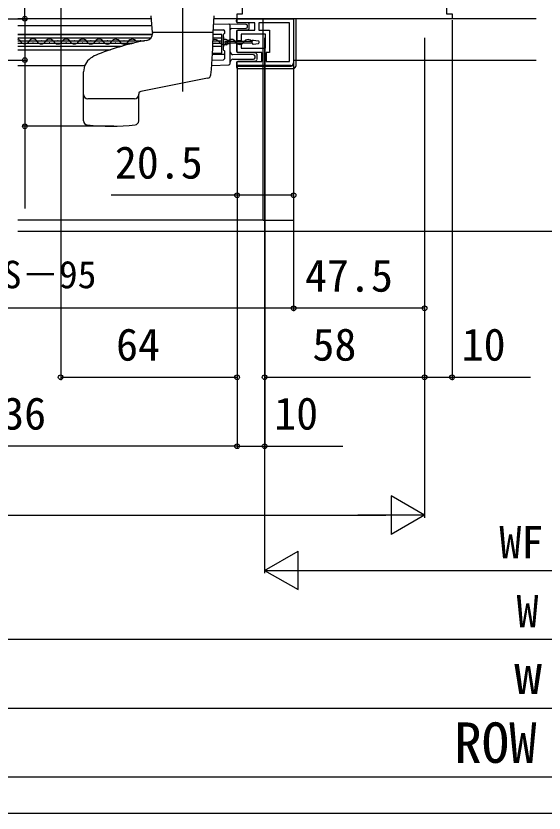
# Model space of a CAD drawing. Units: millimetres, scale not verified. Extents: x -700 to 700, y -1043 to 1035.
# Drawn here: x -190.2 to 1.4, y -1043.1 to -754.1 of the extents above; entities that cross this region are included whole.
import ezdxf
from ezdxf.enums import TextEntityAlignment as Align

# ---------------------------------------------------------------- set-up
doc = ezdxf.new("R2010")
doc.units = ezdxf.units.MM
doc.header["$LTSCALE"] = 6
for name, color, linetype in [('0-2_YKK_11', 7, 'Continuous'), ('0-4_YKK_12', 2, 'Continuous'), ('0-5_YKK_13', 4, 'Continuous'), ('0-7_YKK_D', 6, 'Continuous'), ('0-8_YKK_ZWAK', 7, 'Continuous'), ('0-9_YSS_K', 3, 'Continuous')]:
    doc.layers.add(name, color=color, linetype=linetype)
doc.styles.add('ＭＳ ゴシック', font='')
doc.styles.get('ＭＳ ゴシック').set_extended_font_data('MS Gothic')

msp = doc.modelspace()

# ---------------------------------------------------------------- linework, layer by layer
at = {"layer": '0-2_YKK_11'}
for points in [[(-37.303, -745.1), (-34.003, -745.1), (-34.003, -753.3), (-32.003, -753.3), (-32.003, -755.1), (-71.003, -755.1), (-110.003, -755.1), (-110.003, -753.3), (-108.003, -753.3), (-108.003, -745.1), (-104.703, -745.1)], [(-110.003, -755.1), (-89.503, -755.1), (-89.503, -771.1)], [(-90.503, -772.1), (-110.003, -772.1), (-110.003, -770.6), (-101.003, -770.6), (-101.003, -767.3), (-110.003, -767.3), (-110.003, -764.05), (-108.503, -764.05), (-108.503, -765.8), (-99.703, -765.8), (-99.703, -760.7), (-108.503, -760.7), (-108.503, -763.15), (-110.003, -763.15), (-110.003, -759.2), (-103.603, -759.2), (-103.603, -756.6), (-110.003, -756.6), (-110.003, -755.1)]]:
    msp.add_lwpolyline(points, dxfattribs=at)
msp.add_lwpolyline([(-91.003, -770.6), (-91.003, -756.6), (-102.103, -756.6), (-102.103, -759.2), (-98.203, -759.2), (-98.203, -767.3), (-99.503, -767.3), (-99.503, -770.6)], close=True, dxfattribs=at)
msp.add_arc((-90.503, -771.1), 1, 270.00001, 359.99999, dxfattribs=at)
at = {"layer": '0-4_YKK_12'}
for p, q in [((-129.701, -770.475), (-129.701, -647.651)), ((-141.05, -755.1), (-189.501, -755.1)), ((-109.506, -755.1), (-118.351, -755.1)), ((-49.806, -755.1), (-55.706, -755.1)), ((-46.248, -755.1), (-47.164, -755.1)), ((-1.501, -755.1), (-32.503, -755.1)), ((-189.501, -757.57), (-140.877, -757.57)), ((-189.501, -760.77), (-140.715, -760.77)), ((-140.728, -760.87), (-189.501, -760.87)), ((-189.501, -762.07), (-141.253, -762.07)), ((-187.13, -762.947), (-186.93, -762.947)), ((-118.713, -762.07), (-115.503, -762.07)), ((-115.503, -760.87), (-118.703, -760.87)), ((-115.503, -767.57), (-115.503, -760.87)), ((-189.501, -763.12), (-143.576, -763.12)), ((-189.501, -764.02), (-147.705, -764.02)), ((-189.501, -765.07), (-151.709, -765.07)), ((-184.132, -763.714), (-183.932, -763.715)), ((-181.13, -762.961), (-180.93, -762.962)), ((-178.132, -763.729), (-177.932, -763.729)), ((-175.13, -762.976), (-174.93, -762.976)), ((-172.132, -763.743), (-171.932, -763.744)), ((-169.13, -762.99), (-168.93, -762.991)), ((-166.132, -763.758), (-165.932, -763.758)), ((-163.131, -763.005), (-162.931, -763.005)), ((-160.132, -763.772), (-159.932, -763.772)), ((-157.131, -763.019), (-156.931, -763.02)), ((-154.132, -763.786), (-153.932, -763.787)), ((-151.131, -763.034), (-150.931, -763.034)), ((-148.132, -763.801), (-147.932, -763.801)), ((-145.131, -763.048), (-144.931, -763.049)), ((-118.783, -765.07), (-115.503, -765.07)), ((-118.752, -764.02), (-115.503, -764.02)), ((-118.731, -763.12), (-115.503, -763.12)), ((-118.132, -763.873), (-117.932, -763.873)), ((-115.131, -763.12), (-114.931, -763.121)), ((-112.132, -763.887), (-111.932, -763.888)), ((-109.131, -763.135), (-108.931, -763.135)), ((-106.133, -763.902), (-105.933, -763.902)), ((-189.501, -766.37), (-155.923, -766.37)), ((-118.887, -767.57), (-115.503, -767.57)), ((-89.506, -770.1), (-1.501, -770.1)), ((-189.501, -772.07), (-165.248, -772.07)), ((-100.503, -828.1), (-189.501, -828.1))]:
    msp.add_line(p, q, dxfattribs=at)
for centre, start, end in [((-190.033, -764.158), 29.06471, 71.94941), ((-184.033, -764.173), 29.06471, 150.65963), ((-178.033, -764.187), 29.06471, 150.65963), ((-172.033, -764.202), 29.06471, 150.65963), ((-166.033, -764.216), 29.06471, 150.65963), ((-160.033, -764.231), 29.06471, 150.65963), ((-154.033, -764.245), 29.06471, 150.65963), ((-148.033, -764.259), 29.06471, 150.65963), ((-118.034, -764.332), 29.06471, 113.69384), ((-112.034, -764.346), 29.06471, 150.65963), ((-106.034, -764.36), 29.06471, 150.65963), ((-187.029, -762.489), 209.06471, 330.65963), ((-181.029, -762.503), 209.06471, 330.65963), ((-175.029, -762.518), 209.06471, 330.65963), ((-169.029, -762.532), 209.06471, 330.65963), ((-163.029, -762.547), 209.06471, 330.65963), ((-157.029, -762.561), 209.06471, 330.65963), ((-151.029, -762.575), 209.06471, 330.65963), ((-145.029, -762.59), 209.06471, 220.33337), ((-115.03, -762.662), 209.06471, 330.65963), ((-109.03, -762.676), 209.06471, 330.65963)]:
    msp.add_arc(centre, 1.718, start, end, dxfattribs=at)
at = {"layer": '0-5_YKK_13'}
for p, q in [((-129.701, -781.474), (-129.701, -726.1)), ((-118.701, -760.1), (-118.281, -754.1)), ((-106.699, -757.175), (-112.999, -757.12)), ((-110.203, -756.1), (-110.203, -755.6)), ((-106.103, -756.6), (-109.703, -756.6)), ((-105.603, -758.7), (-105.603, -757.1)), ((-89.403, -771.3), (-89.403, -755.1)), ((-118.632, -759.12), (-115.003, -759.12)), ((-114.503, -760.32), (-114.503, -759.62)), ((-112.503, -761.734), (-112.503, -757.62)), ((-112.008, -758.616), (-106.699, -758.569)), ((-110.203, -759.7), (-110.203, -766.8)), ((-106.103, -759.2), (-109.703, -759.2)), ((-106.203, -758.069), (-106.203, -757.675)), ((-140.701, -760.1), (-140.701, -760.503)), ((-118.701, -760.1), (-140.701, -760.1)), ((-115.003, -760.912), (-115.003, -766.321)), ((-114.876, -761.734), (-114.911, -762.12)), ((-114.481, -762.62), (-114.411, -762.62)), ((-114.411, -762.62), (-114.411, -762.62)), ((-114.003, -762.62), (-114.411, -762.62)), ((-112.503, -762.646), (-112.503, -761.734)), ((-112.503, -763.443), (-112.503, -762.646)), ((-104.157, -762.898), (-102.257, -763.165)), ((-104.499, -763.4), (-114.499, -763.4)), ((-114.411, -764.62), (-114.481, -764.62)), ((-113.503, -763.12), (-113.503, -763.144)), ((-113.003, -763.144), (-113.503, -763.144)), ((-113.503, -763.144), (-113.503, -763.4)), ((-113.503, -763.8), (-113.503, -764.096)), ((-113.503, -764.096), (-113.503, -764.12)), ((-113.503, -764.096), (-113.003, -764.096)), ((-113.003, -763.144), (-113.003, -763.4)), ((-113.003, -763.8), (-113.003, -764.096)), ((-112.503, -765.506), (-112.503, -764.594)), ((-112.503, -771.29), (-112.503, -765.506)), ((-104.499, -764.005), (-104.499, -763.195)), ((-104.157, -764.302), (-102.257, -764.035)), ((-101.999, -763.738), (-101.999, -763.462)), ((-118.906, -767.953), (-114.736, -767.953)), ((-114.501, -768.317), (-114.436, -768.253)), ((-114.501, -769.476), (-114.501, -768.317)), ((-114.436, -768.253), (-114.436, -766.92)), ((-103.999, -768.194), (-111.512, -768.129)), ((-109.703, -767.3), (-103.403, -767.3)), ((-103.503, -769.246), (-103.503, -768.694)), ((-102.903, -767.9), (-102.903, -769.9)), ((-119.04, -770.189), (-114.974, -769.976)), ((-111.512, -769.811), (-103.999, -769.746)), ((-110.203, -771.1), (-110.203, -772.6)), ((-103.403, -770.6), (-109.703, -770.6)), ((-165.701, -792.138), (-165.701, -774.355)), ((-119.183, -772.115), (-112.977, -771.79)), ((-110.203, -772.3), (-90.403, -772.3)), ((-109.703, -773.1), (-89.603, -773.1)), ((-120.687, -776.713), (-144.892, -781.442)), ((-145.701, -792.138), (-145.701, -782.424)), ((-147.201, -784.1), (-164.201, -784.1))]:
    msp.add_line(p, q, dxfattribs=at)
for points in [[(-118.701, -760.1), (-140.701, -760.1), (-141.12, -754.1)], [(-112.999, -757.12), (-113.003, -757.12), (-118.496, -757.168)], [(-88.603, -772.1), (-88.603, -755.1), (-109.703, -755.1)], [(-114.499, -763.4), (-114.499, -763.8), (-104.499, -763.8)], [(-114.003, -764.62), (-114.411, -764.62), (-114.411, -764.62)], [(-112.503, -764.594), (-112.503, -763.797), (-112.503, -763.443)]]:
    msp.add_lwpolyline(points, dxfattribs=at)
msp.add_lwpolyline([(-100.503, -755.1), (-89.503, -755.1), (-89.503, -828.3), (-100.503, -828.3)], close=True, dxfattribs=at)
for centre, radius, start, end in [((-113.003, -757.62), 0.5, 0, 89.5), ((-109.703, -755.6), 0.5, 90, 180), ((-109.703, -756.1), 0.5, 180, 270), ((-106.703, -757.675), 0.5, 0, 89.5), ((-106.103, -757.1), 0.5, 0, 90), ((-112.003, -759.116), 0.5, 90.5, 180), ((-109.703, -759.7), 0.5, 90, 180), ((-106.703, -758.069), 0.5, 270.5, 0), ((-106.103, -758.7), 0.5, 270, 0), ((-143.201, -760.503), 2.5, 280.59956, 0), ((-268.701, -760.1), 150, 354.14801, 0), ((-114.003, -763.12), 0.5, 0, 90), ((-113.002, -762.645), 0.499, 269.86814, 359.86749), ((-104.199, -763.195), 0.3, 82, 180), ((-124.346, -861.254), 100, 100.59956, 111.12437), ((-114.481, -765.12), 0.5, 90.00106, 180.00113), ((-114.003, -764.12), 0.5, 270, 0), ((-113.002, -764.595), 0.499, 0.13256, 90.13181), ((-104.199, -764.005), 0.3, 180, 278), ((-102.299, -763.462), 0.3, 0, 82), ((-102.299, -763.738), 0.3, 278, 0), ((-155.701, -780.1), 13, 111.12437, 124.8499), ((-111.503, -767.129), 1, 180, 269.5), ((-109.703, -766.8), 0.5, 180, 270), ((-104.003, -768.694), 0.5, 0, 89.5), ((-103.403, -767.8), 0.5, 0, 90), ((-159.701, -774.355), 6, 124.8499, 180), ((-115.001, -769.476), 0.5, 273.00166, 359.99834), ((-113.003, -771.29), 0.5, 273, 0), ((-111.503, -770.811), 1, 90.5, 180), ((-109.703, -771.1), 0.5, 90, 180), ((-104.003, -769.246), 0.5, 270.5, 0), ((-103.403, -770.1), 0.5, 270, 0), ((-90.403, -771.3), 1, 270, 0), ((-109.703, -772.6), 0.5, 180, 270), ((-89.603, -772.1), 1, 270, 0), ((-120.974, -775.241), 1.5, 281.05459, 354.14801), ((-164.201, -782.6), 1.5, 180, 270), ((-147.201, -782.6), 1.5, 270, 0), ((-144.701, -782.424), 1, 101.05459, 180), ((-164.201, -792.138), 1.5, 180, 263.78381), ((-155.701, -714.1), 80, 263.78381, 276.21619), ((-147.201, -792.138), 1.5, 276.21619, 0)]:
    msp.add_arc(centre, radius, start, end, dxfattribs=at)
for centre, major_axis, ratio, start_param, end_param in [((-115.003, -759.62), (-0.354, -0.354), 0.999924, 2.3562326, 3.9269527), ((-114.703, -760.912), (-0.212, 0.212), 0.999924, 5.6652293, 7.0685454), ((-114.411, -762.12), (-0.337, 0.369), 0.999579, 0.8308003, 2.4007602), ((-114.803, -760.32), (-0.212, 0.212), 0.999924, 2.5236367, 3.9269527), ((-114.703, -766.321), (-0.212, -0.212), 0.999924, 5.4978252, 7.0138864), ((-114.736, -768.253), (-0.212, -0.212), 0.999924, 2.3562326, 3.9269527), ((-114.736, -766.92), (-0.212, -0.212), 0.999924, 2.3562326, 3.8722937)]:
    msp.add_ellipse(centre, major_axis=major_axis, ratio=ratio, start_param=start_param, end_param=end_param, dxfattribs=at)
at = {"layer": '0-7_YKK_D'}
for p, q in [((-187.003, -755.1), (-187.003, -640.1)), ((-174.003, -741.098), (-174.003, -886.1)), ((-213.165, -755.1), (-186.003, -755.1)), ((-187.003, -755.1), (-187.003, -770.1)), ((-32.003, -755.6), (-32.003, -886.1)), ((-100.003, -762.097), (-100.003, -886.1)), ((-100.003, -762.097), (-100.003, -956.1)), ((-100.001, -762.097), (-100.001, -911.1)), ((-42.003, -762.097), (-42.003, -936.1)), ((-42.003, -762.097), (-42.003, -861.1)), ((-42.003, -762.097), (-42.003, -886.1)), ((-42.003, -762.097), (-42.003, -886.1)), ((-196.332, -770.1), (-186.003, -770.1)), ((-110.006, -772.6), (-110.006, -820.1)), ((-110.003, -772.6), (-110.003, -911.1)), ((-110.003, -772.6), (-110.003, -911.1)), ((-110.003, -772.602), (-110.003, -886.1)), ((-154.701, -794.1), (-188.003, -794.1)), ((-89.508, -809.3), (-89.508, -820.1)), ((-89.506, -809.3), (-89.506, -861.1)), ((-89.506, -809.3), (-89.506, -861.1)), ((-89.506, -860.1), (-292.502, -860.1)), ((-42.003, -860.1), (-89.506, -860.1)), ((-174.003, -885.1), (-110.003, -885.1)), ((-100.003, -885.1), (-42.003, -885.1)), ((-110.003, -910.1), (-271.999, -910.1)), ((-42.003, -935.1), (-54.128, -928.1)), ((-54.128, -928.1), (-54.128, -942.1)), ((-326.002, -935.1), (-56.003, -935.1)), ((-42.003, -935.1), (-66.252, -935.1)), ((-42.003, -935.1), (-54.128, -942.1)), ((-100.003, -955.1), (-87.879, -948.1)), ((-87.879, -962.1), (-87.879, -948.1)), ((-100.003, -955.1), (-87.879, -962.1)), ((-100.003, -955.1), (-75.755, -955.1)), ((-86.003, -955.1), (86.001, -955.1)), ((-326.002, -980.1), (326.002, -980.1)), ((-296.002, -1005.1), (296.002, -1005.1)), ((333.502, -1030.1), (-333.502, -1030.1))]:
    msp.add_line(p, q, dxfattribs=at)
for points in [[(-187.003, -770.1), (-187.003, -794.1), (-187.003, -823.864)], [(-89.508, -819.1), (-110.006, -819.1), (-155.679, -819.1)], [(-42.003, -885.1), (-32.003, -885.1), (-3.603, -885.1)], [(-110.003, -910.1), (-100.001, -910.1), (-71.601, -910.1)]]:
    msp.add_lwpolyline(points, dxfattribs=at)
for centre in [(-187.003, -755.1), (-187.003, -755.1), (-187.003, -770.1), (-187.003, -770.1), (-187.003, -794.1), (-110.006, -819.1), (-89.508, -819.1), (-89.506, -860.1), (-89.506, -860.1), (-42.003, -860.1), (-174.003, -885.1), (-110.003, -885.1), (-100.003, -885.1), (-42.003, -885.1), (-42.003, -885.1), (-32.003, -885.1), (-110.003, -910.1), (-110.003, -910.1), (-100.001, -910.1)]:
    msp.add_circle(centre, 0.85, dxfattribs=at)
at = {"layer": '0-8_YKK_ZWAK'}
msp.add_lwpolyline([(-700, -1043.1), (700, -1043.1), (700, 996.9)], dxfattribs=at)
at = {"layer": '0-9_YSS_K'}
msp.add_line((-189.501, -832.1), (168.501, -832.1), dxfattribs=at)

# ---------------------------------------------------------------- texts
at = {"layer": '0-7_YKK_D', "style": 'ＭＳ ゴシック'}
for s, height, p in [('20.5', 11.73, (-154.361, -816.6)), ('網戸出来幅＝WS－95', 9.971, (-283.383, -855.823)), ('47.5', 11.73, (-85.391, -857.6)), ('64', 11.73, (-153.912, -882.6)), ('58', 11.73, (-82.685, -882.6)), ('10', 11.73, (-28.558, -882.6)), ('WS－136', 11.73, (-235.183, -907.6)), ('10', 11.73, (-96.555, -907.6)), ('WF', 11.73, (-14.865, -954.3)), ('W', 11.73, (-8.636, -979.3)), ('w', 14.66, (-9.432, -1004.3)), ('ROW', 14.66, (-31.25, -1029.3))]:
    msp.add_text(s, height=height, dxfattribs=at).set_placement(p, align=Align.BOTTOM_LEFT)

doc.saveas('drawing.dxf')
